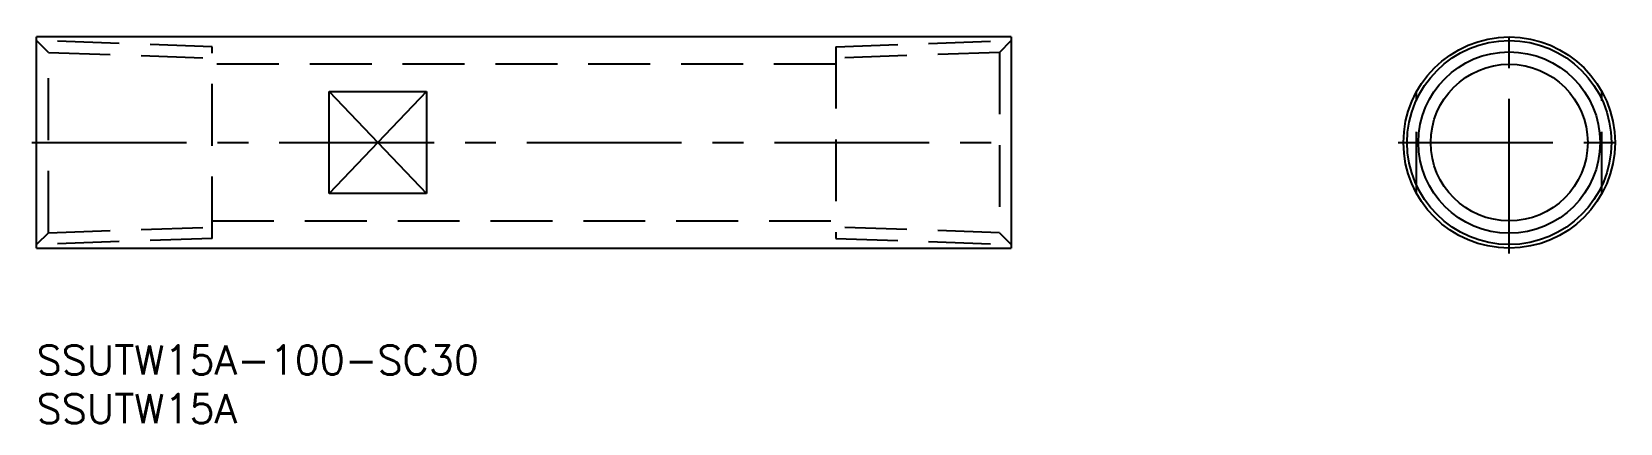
# Model space of a CAD drawing. Extents: x -1 to 162, y -8 to 32.
import ezdxf

# ---------------------------------------------------------------- set-up
doc = ezdxf.new("R2010")
doc.units = 0
doc.header["$LTSCALE"] = 0.5
doc.linetypes.add('CENTER', pattern=[50.8, 31.75, -6.35, 6.35, -6.35])
doc.linetypes.add('DASHED', pattern=[19.05, 12.7, -6.35])
for name, color, linetype in [('MSM_CENTER', 1, 'CENTER'), ('MSM_CONTINUOUS', 7, 'CONTINUOUS'), ('MSM_DASHED', 4, 'DASHED'), ('MSM_NARROW', 5, 'CONTINUOUS'), ('MSM_PART_NUMBER', 7, 'CONTINUOUS')]:
    doc.layers.add(name, color=color, linetype=linetype)
doc.styles.get("Standard").update_dxf_attribs({"font": 'txt.shx', "height": 3, "bigfont": 'bigfont.shx'})

# ---------------------------------------------------------------- blocks, each defined once
blk = doc.blocks.new('*U15')
at = {"layer": 'MSM_PART_NUMBER'}
blk.add_text('SSUTW15A-100-SC30', height=3, dxfattribs=at).set_placement((0, -3))
blk = doc.blocks.new('*U16')
at = {"layer": 'MSM_PART_NUMBER'}
blk.add_text('SSUTW15A', height=3, dxfattribs=at).set_placement((0, -8))

msp = doc.modelspace()

# ---------------------------------------------------------------- linework, layer by layer
at = {"layer": 'MSM_CENTER'}
for p, q in [((151.09, 9.46), (151.09, 32.24)), ((-0.5, 20.85), (100.5, 20.85)), ((139.69, 20.85), (162.48, 20.85))]:
    msp.add_line(p, q, dxfattribs=at)
at = {"layer": 'MSM_CONTINUOUS'}
for p, q in [((100, 31.7), (0, 31.7)), ((0, 10), (0, 31.7)), ((100, 31.7), (100, 10)), ((30, 15.61), (30, 26.09)), ((30, 26.09), (40, 26.09)), ((40, 26.09), (40, 15.61)), ((40, 15.61), (30, 15.61)), ((0, 10), (100, 10))]:
    msp.add_line(p, q, dxfattribs=at)
for radius in [10.85, 9.32, 8.05]:
    msp.add_circle((151.09, 20.85), radius, dxfattribs=at)
at = {"layer": 'MSM_DASHED'}
for p, q in [((18, 30.7), (0, 31.33)), ((1.2, 30.12), (0, 31.33)), ((82, 30.7), (100, 31.33)), ((98.8, 30.12), (100, 31.33)), ((1.2, 11.58), (1.2, 30.12)), ((1.2, 30.12), (18, 29.54)), ((18, 11), (18, 30.7)), ((82, 30.7), (82, 11)), ((98.8, 30.12), (82, 29.54)), ((98.8, 30.12), (98.8, 11.58)), ((82, 28.9), (18, 28.9)), ((141.59, 15.61), (141.59, 26.09)), ((160.59, 15.61), (160.59, 26.09)), ((1.2, 11.58), (0, 10.37)), ((1.2, 11.58), (18, 12.16)), ((18, 12.8), (82, 12.8)), ((98.8, 11.58), (82, 12.16)), ((98.8, 11.58), (100, 10.37)), ((18, 11), (0, 10.37)), ((82, 11), (100, 10.37))]:
    msp.add_line(p, q, dxfattribs=at)
at = {"layer": 'MSM_NARROW'}
for p, q in [((30, 26.09), (40, 15.61)), ((40, 26.09), (30, 15.61))]:
    msp.add_line(p, q, dxfattribs=at)
msp.add_circle((151.09, 20.85), 10.48, dxfattribs=at)

# ---------------------------------------------------------------- block references
at = {"layer": 'MSM_CONTINUOUS'}
for name in ['*U15', '*U16']:
    msp.add_blockref(name, (0, 0), dxfattribs=at)

doc.saveas('drawing.dxf')
